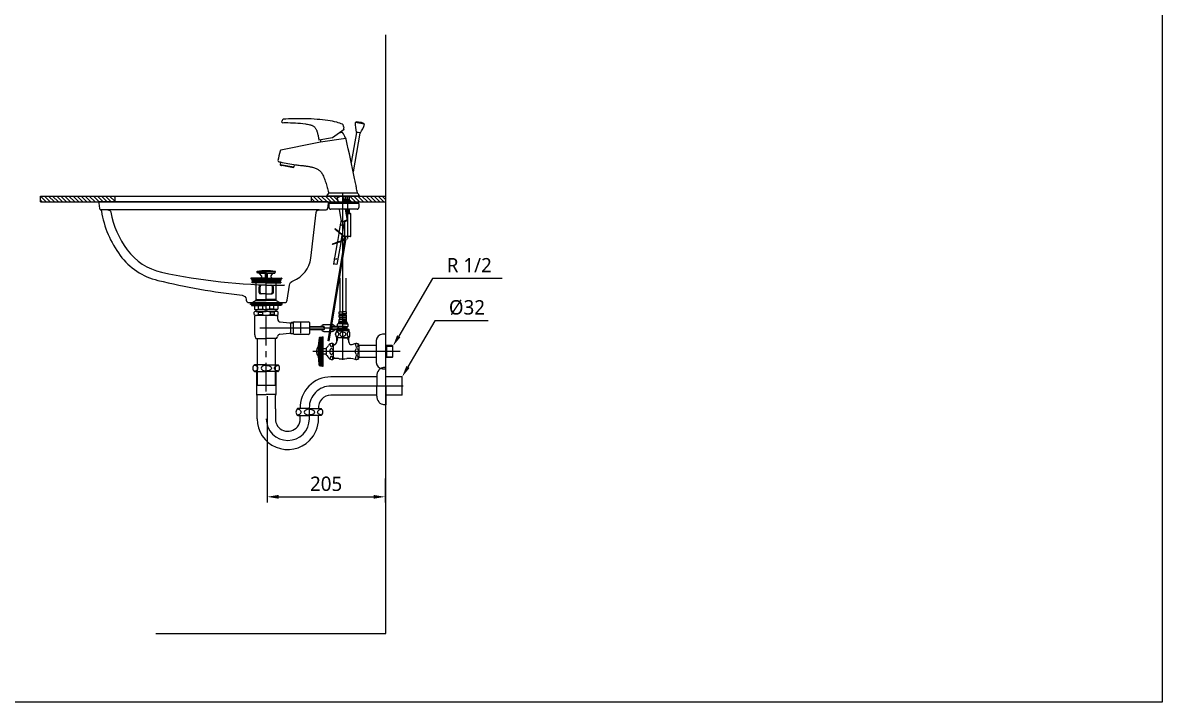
# Model space of a CAD drawing. Extents: x 0 to 3100, y 0 to 2100.
# Drawn here: x 1120 to 3100, y 0 to 1180 of the extents above; entities that cross this region are included whole.
import ezdxf

# ---------------------------------------------------------------- set-up
doc = ezdxf.new("R2010")
doc.units = 0
doc.header["$LTSCALE"] = 20
doc.header["$MEASUREMENT"] = 0
doc.linetypes.add('CENTER', pattern=[2, 1.25, -0.25, 0.25, -0.25])
doc.layers.get('0').update_dxf_attribs({"linetype": 'CONTINUOUS'})
doc.layers.get('DEFPOINTS').update_dxf_attribs({"linetype": 'CONTINUOUS'})
for name, color, linetype in [('1', 1, 'CONTINUOUS'), ('3', 3, 'CONTINUOUS'), ('4', 4, 'CONTINUOUS'), ('5', 5, 'CONTINUOUS'), ('6', 6, 'CONTINUOUS'), ('7', 7, 'CONTINUOUS'), ('CENTER', 2, 'CENTER')]:
    doc.layers.add(name, color=color, linetype=linetype)
doc.styles.get("Standard").update_dxf_attribs({"font": 'NanumGothic.ttf'})
doc.dimstyles.get("Standard").update_dxf_attribs({"dimtxt": 2.7, "dimasz": 2, "dimexe": 2, "dimexo": 1, "dimgap": 2, "dimtad": 1, "dimdec": 0, "dimlfac": 10, "dimrnd": 1, "dimzin": 0, "dimdsep": 46, "dimtxsty": 'Standard', "dimcen": 0, "dimclrd": 7, "dimclrt": 2, "dimadec": 0, "dimazin": 0, "dimtfac": 1, "dimtdec": 0, "dimtofl": 0, "dimtmove": 0, "dimatfit": 3, "dimfxl": 1, "dimtolj": 1, "dimtzin": 0, "dimarcsym": 0})
pattern_1 = [(315, (-52209.144, -8325.423), (3.5355339, 3.5355339), [])]

# ---------------------------------------------------------------- blocks, each defined once
blk = doc.blocks.new('*D8')
at = {"layer": '3', "color": 3, "lineweight": -2, "transparency": 16777216}
for p, q in [((1544.8, 531.7), (1544.8, 346.8)), ((1749.8, 388.4), (1749.8, 346.8)), ((1564.8, 356.8), (1729.8, 356.8))]:
    blk.add_line(p, q, dxfattribs=at)
at = {"layer": '3', "color": 3, "transparency": 16777216}
for points in [[(1564.8, 360.1), (1564.8, 353.5), (1544.8, 356.8)], [(1729.8, 360.1), (1729.8, 353.5), (1749.8, 356.8)]]:
    blk.add_solid(points, dxfattribs=at)
at = {"layer": 'DEFPOINTS', "color": 0, "transparency": 16777216}
for p in [(1544.8, 539.7), (1749.8, 396.4), (1749.8, 356.8)]:
    blk.add_point(p, dxfattribs=at)
at = {"layer": '3', "color": 2, "transparency": 16777216, "insert": (1647.3, 379.3), "char_height": 25, "attachment_point": 5}
blk.add_mtext('\\A1;205', dxfattribs=at)

msp = doc.modelspace()

# ---------------------------------------------------------------- hatches: boundary and pattern name
at = {"layer": '3'}
h = msp.add_hatch(dxfattribs=at)
h.set_pattern_fill('_USER', color=256, scale=5, angle=315, style=0, pattern_type=0)
h.set_pattern_definition(pattern_1)
h.paths.add_polyline_path([(1151.2851, 879.26864), (1151.2851, 869.26864), (1280.2851, 869.26864), (1280.2851, 879.26864)])
h = msp.add_hatch(dxfattribs=at)
h.set_pattern_fill('_USER', color=256, scale=5, angle=315, style=0, pattern_type=0)
h.set_pattern_definition(pattern_1)
h.paths.add_polyline_path([(1665.96514, 878.76864), (1652.87384, 878.76864), (1652.87384, 879.26864), (1621.2851, 879.26864), (1621.2851, 869.26864), (1667.64024, 869.26864)])
h.paths.add_polyline_path([(1751.2851, 879.26864), (1700.87384, 879.26864), (1700.87384, 878.76864), (1688.14007, 878.76864), (1688.14007, 869.26864), (1751.2851, 869.26864)])
h.paths.add_polyline_path([(1669.9351, 879.26864), (1652.87384, 879.26864), (1652.87384, 878.76864), (1669.9351, 878.76864)])
h.paths.add_polyline_path([(1669.9351, 878.76864), (1665.96514, 878.76864), (1667.64024, 869.26864), (1669.9351, 869.26864)])
h.paths.add_polyline_path([(1700.87384, 879.26864), (1685.14007, 879.26864), (1685.14007, 878.76864), (1700.87384, 878.76864)])
h.paths.add_polyline_path([(1687.64007, 873.33119), (1685.14007, 873.33119), (1685.14007, 869.26864), (1687.64007, 869.26864)])
h.paths.add_polyline_path([(1688.14007, 873.33119), (1687.64007, 873.33119), (1687.64007, 869.26864), (1688.14007, 869.26864)])

# ---------------------------------------------------------------- linework, layer by layer
at = {"color": 7}
msp.add_line((1635.24363, 855.26864), (1255.6436, 855.26864), dxfattribs=at)
msp.add_lwpolyline([(1508.46304, 700.10848), (1508.67937, 698.57167, 0.3738213099), (1513.63056, 694.26864), (1523.7851, 694.26864), (1564.7851, 694.26864), (1574.93964, 694.26864, 0.3738213099), (1579.89083, 698.57167), (1583.51573, 724.32267, -0.2745532105), (1589.90337, 732.29071, 0.2802297271), (1620.69452, 771.54088), (1630.27885, 850.86107, -0.3798407279), (1635.24363, 855.26864), (1647.1709, 855.26864, 0.3745701882), (1650.1427, 857.85827), (1651.2663, 866.99506, 0.4550002737), (1649.2851, 869.26864), (1629.38724, 869.26864), (1274.09435, 869.26864), (1254.2851, 869.26864, 0.4550002737), (1252.3039, 866.99506), (1253.4275, 857.85827, 0.2590499452), (1255.17694, 855.52896, -0.2540735689), (1256.9182, 853.25508, 0.1219427114), (1289.53486, 776.23314, 0.1761103876), (1354.99424, 732.77149, 0.0314572633), (1501.43276, 706.9435, -0.3423188786)], format="xyb", close=True)
msp.add_lwpolyline([(1268.272, 855.26864, -0.3596047421), (1273.18204, 851.21281, 0.110968645), (1301.62004, 785.96241, 0.1831306178), (1361.33691, 747.13505, 0.052225753), (1568.4147, 724.28403, 0.0598237092), (1575.52154, 725.09743)], format="xyb")
at = {"layer": '1'}
for p, q in [((1751.2851, 119.26864), (1751.2851, 1159.26864)), ((1351.2851, 119.26864), (1751.2851, 119.26864))]:
    msp.add_line(p, q, dxfattribs=at)
at = {"layer": '1', "color": 3}
for p, q in [((1832.34459, 736.25963), (1773.51446, 635.77806)), ((1953.00113, 736.25963), (1832.34459, 736.25963)), ((1836.42826, 662.58683), (1789.48212, 582.40306)), ((1928.86982, 662.58683), (1836.42826, 662.58683))]:
    msp.add_line(p, q, dxfattribs=at)
for points in [[(1776.39103, 634.09388), (1770.63789, 637.46224), (1763.40938, 618.51864)], [(1792.35869, 580.71888), (1786.60555, 584.08724), (1779.37704, 565.14364)]]:
    msp.add_solid(points, dxfattribs=at)
at = {"layer": '3'}
for p, q in [((1516.2851, 736.46305), (1516.2851, 735.86305)), ((1516.2851, 735.86305), (1543.2851, 735.86305)), ((1516.2851, 735.86305), (1518.42732, 734.36305)), ((1525.9851, 736.86305), (1516.6851, 736.86305)), ((1517.98326, 734.16305), (1517.98326, 732.86305)), ((1524.2851, 734.36305), (1518.18326, 734.36305)), ((1524.2851, 734.36305), (1543.2851, 734.36305)), ((1543.2851, 736.86305), (1525.9851, 736.86305)), ((1528.2851, 745.46305), (1527.05378, 747.59576)), ((1527.17032, 747.39391), (1543.2851, 747.39391)), ((1543.2851, 745.46305), (1528.2851, 745.46305)), ((1530.80037, 745.27876), (1541.5351, 744.57739)), ((1535.01044, 740.58376), (1532.29223, 744.43672)), ((1532.92867, 736.86305), (1534.37619, 737.69877)), ((1543.2851, 745.46305), (1541.5351, 744.57739)), ((1541.5351, 744.57739), (1541.5351, 736.86305)), ((1542.76742, 745.20106), (1542.3351, 738.79317)), ((1542.3351, 738.81737), (1543.2851, 738.81737)), ((1542.5382, 736.86305), (1542.3351, 738.81737)), ((1559.39988, 747.39391), (1543.2851, 747.39391)), ((1543.2851, 745.46305), (1545.0351, 744.57739)), ((1543.2851, 745.46305), (1558.2851, 745.46305)), ((1544.2351, 738.81737), (1543.2851, 738.81737)), ((1543.2851, 736.86305), (1560.5851, 736.86305)), ((1570.2851, 735.86305), (1543.2851, 735.86305)), ((1562.2851, 734.36305), (1543.2851, 734.36305)), ((1543.80277, 745.20106), (1544.2351, 738.79317)), ((1544.032, 736.86305), (1544.2351, 738.81737)), ((1555.76982, 745.27876), (1545.0351, 744.57739)), ((1545.0351, 744.57739), (1545.0351, 736.86305)), ((1551.55976, 740.58376), (1554.27796, 744.43672)), ((1553.64152, 736.86305), (1552.194, 737.69877)), ((1558.2851, 745.46305), (1559.51642, 747.59576)), ((1560.5851, 736.86305), (1569.8851, 736.86305)), ((1562.2851, 734.36305), (1568.38693, 734.36305)), ((1570.2851, 735.86305), (1568.14288, 734.36305)), ((1568.58693, 734.16305), (1568.58693, 732.86305)), ((1570.2851, 736.46305), (1570.2851, 735.86305)), ((1517.98326, 729.86305), (1517.98326, 728.56305)), ((1543.2851, 728.36305), (1518.18326, 728.36305)), ((1543.2851, 732.36305), (1518.48326, 732.36305)), ((1543.2851, 730.36305), (1518.48326, 730.36305)), ((1525.7851, 697.76864), (1525.7851, 728.36305)), ((1530.91073, 711.86305), (1530.91073, 721.86305)), ((1532.6785, 711.86305), (1532.6785, 721.86305)), ((1543.2851, 724.36305), (1533.41073, 724.36305)), ((1543.2851, 732.36305), (1568.08693, 732.36305)), ((1543.2851, 730.36305), (1568.08693, 730.36305)), ((1543.2851, 728.36305), (1568.38693, 728.36305)), ((1543.2851, 724.36305), (1553.15947, 724.36305)), ((1553.8917, 711.86305), (1553.8917, 721.86305)), ((1555.65947, 711.86305), (1555.65947, 721.86305)), ((1560.7851, 697.76864), (1560.7851, 728.36305)), ((1568.58693, 729.86305), (1568.58693, 728.56305)), ((1525.7851, 697.76864), (1515.7851, 691.76864)), ((1526.4851, 699.86305), (1525.7851, 701.07548)), ((1525.7851, 699.86305), (1543.2851, 699.86305)), ((1525.7851, 697.76864), (1543.2851, 697.76864)), ((1526.4851, 697.76864), (1526.4851, 699.86305)), ((1543.2851, 709.36305), (1533.41073, 709.36305)), ((1543.2851, 709.36305), (1553.15947, 709.36305)), ((1560.7851, 699.86305), (1543.2851, 699.86305)), ((1560.7851, 697.76864), (1543.2851, 697.76864)), ((1560.0851, 699.86305), (1560.7851, 701.07548)), ((1560.0851, 697.76864), (1560.0851, 699.86305)), ((1560.7851, 697.76864), (1570.7851, 691.76864)), ((1515.7851, 691.76864), (1543.2851, 691.76864)), ((1515.7851, 690.76864), (1515.7851, 691.76864)), ((1525.7851, 690.76864), (1515.7851, 690.76864)), ((1517.59297, 690.76864), (1517.59297, 689.46864)), ((1518.09297, 688.96864), (1523.09297, 688.96864)), ((1522.5414, 673.30642), (1522.5414, 677.41967)), ((1523.09297, 688.96864), (1543.2851, 688.96864)), ((1523.09297, 688.96864), (1523.09297, 682.84599)), ((1524.09297, 682.26864), (1523.09297, 682.84599)), ((1524.09297, 682.26864), (1525.49297, 682.26864)), ((1525.49297, 682.26864), (1543.2851, 682.26864)), ((1560.7851, 690.76864), (1525.7851, 690.76864)), ((1525.7851, 678.8574), (1525.7851, 682.26864)), ((1525.92879, 678.86305), (1543.0414, 678.86305)), ((1529.31618, 677.41967), (1536.71685, 677.41967)), ((1529.31618, 677.41967), (1529.31618, 673.30642)), ((1529.31618, 673.30642), (1536.71685, 673.30642)), ((1529.86775, 682.84599), (1529.86775, 688.96864)), ((1529.86775, 682.84599), (1537.26841, 682.84599)), ((1536.71685, 677.41967), (1536.71685, 673.30642)), ((1537.26841, 682.84599), (1537.26841, 688.96864)), ((1570.7851, 691.76864), (1543.2851, 691.76864)), ((1563.47723, 688.96864), (1543.2851, 688.96864)), ((1561.07723, 682.26864), (1543.2851, 682.26864)), ((1560.6414, 678.86305), (1543.52879, 678.86305)), ((1549.30178, 682.84599), (1549.30178, 688.96864)), ((1556.70244, 682.84599), (1549.30178, 682.84599)), ((1557.25401, 677.41967), (1549.85335, 677.41967)), ((1549.85335, 677.41967), (1549.85335, 673.30642)), ((1557.25401, 673.30642), (1549.85335, 673.30642)), ((1556.70244, 682.84599), (1556.70244, 688.96864)), ((1557.25401, 677.41967), (1557.25401, 673.30642)), ((1560.7851, 690.76864), (1570.7851, 690.76864)), ((1560.7851, 678.8574), (1560.7851, 682.26864)), ((1562.47723, 682.26864), (1561.07723, 682.26864)), ((1562.47723, 682.26864), (1563.47723, 682.84599)), ((1568.47723, 688.96864), (1563.47723, 688.96864)), ((1563.47723, 688.96864), (1563.47723, 682.84599)), ((1564.02879, 673.30642), (1564.02879, 677.41967)), ((1568.97723, 690.76864), (1568.97723, 689.46864)), ((1570.7851, 690.76864), (1570.7851, 691.76864)), ((1523.2851, 638.2607), (1523.2851, 670.86305)), ((1543.2851, 671.86305), (1524.2851, 671.86305)), ((1560.6414, 671.86305), (1543.2851, 671.86305)), ((1560.0851, 671.86305), (1560.6414, 671.86305)), ((1560.6414, 671.86305), (1561.0414, 671.86305)), ((1562.2851, 671.86305), (1560.7851, 671.86305)), ((1563.2851, 665.49881), (1563.2851, 670.86305)), ((1567.75243, 660.52726), (1583.78666, 658.80931)), ((1585.81533, 659.06305), (1590.9209, 659.06305)), ((1585.95441, 640.61305), (1585.95441, 659.11305)), ((1587.2851, 659.86305), (1587.2851, 659.06305)), ((1590.9463, 659.86305), (1587.2851, 659.86305)), ((1590.9209, 659.06305), (1590.9209, 660.06305)), ((1590.9209, 639.66305), (1590.9209, 659.06305)), ((1591.7209, 660.86305), (1616.9209, 660.86305)), ((1603.2851, 641.32513), (1603.2851, 658.76305)), ((1618.4209, 659.36305), (1618.4209, 653.59186)), ((1618.4209, 653.59186), (1618.4209, 640.36305)), ((1654.62131, 655.64814), (1643.56241, 655.64058)), ((1657.9077, 655.65038), (1654.62131, 655.64814)), ((1603.2851, 649.86305), (1531.92555, 649.86305)), ((1603.2851, 649.86305), (1534.78511, 649.81623)), ((1567.15398, 639.13471), (1583.78666, 640.91679)), ((1585.95441, 640.61305), (1590.9209, 640.61305)), ((1587.2851, 639.86305), (1587.2851, 640.66305)), ((1590.9463, 639.86305), (1587.2851, 639.86305)), ((1616.9209, 638.86305), (1591.7209, 638.86305)), ((1681.73898, 649.91667), (1603.2851, 649.86305)), ((1637.65203, 652.38654), (1618.2117, 652.37325)), ((1619.01491, 647.3738), (1643.60513, 647.3906)), ((1643.60172, 652.3906), (1637.65203, 652.38654)), ((1643.57027, 644.14058), (1654.89291, 644.14832)), ((1654.89291, 644.14832), (1657.91556, 644.15038)), ((1681.23727, 652.41633), (1657.87283, 652.40036)), ((1657.87625, 647.40036), (1681.24068, 647.41633)), ((1681.73761, 651.91667), (1681.23727, 652.41633)), ((1681.24068, 647.41633), (1681.23727, 652.41633)), ((1681.24068, 647.41633), (1681.74034, 647.91667)), ((1681.74034, 647.91667), (1681.73761, 651.91667)), ((1525.2851, 631.86305), (1543.2851, 631.86305)), ((1527.4101, 631.86305), (1527.4101, 550.86305)), ((1561.28509, 631.86305), (1543.2851, 631.86305)), ((1559.1601, 550.86305), (1559.1601, 631.86305)), ((1527.4101, 550.86305), (1559.1601, 550.86305)), ((1559.1601, 550.86305), (1558.4601, 550.86305))]:
    msp.add_line(p, q, dxfattribs=at)
for points in [[(1642.2284, 652.38966, -0.0442380887), (1642.48034, 652.66923, -0.1892733446), (1642.91475, 652.84013, -0.1892733446), (1643.3494, 652.66983, -0.1010586224), (1643.84609, 651.97673, -0.0593015348), (1644.1224, 651.0895, -0.0457215357), (1644.23305, 649.89103, -0.0457215357)], [(1644.23305, 649.89103, -0.0457215357), (1644.12404, 648.69242, -0.0593015348), (1643.84895, 647.80481, -0.1010586224), (1643.3532, 647.11103, -0.1892733446), (1642.91878, 646.94013, -0.1892733446), (1642.48414, 647.11044, -0.0442380887), (1642.23182, 647.38967, -0.0593015348)], [(1659.24615, 652.4013, 0.0442380887), (1658.99383, 652.68052, 0.1892733446), (1658.55918, 652.85083, 0.1892733446), (1658.12477, 652.67993, 0.1010586224), (1657.62902, 651.98615, 0.0593015348), (1657.35392, 651.09854, 0.0457215357), (1657.24491, 649.89993, 0.0457215357)], [(1657.24491, 649.89993, 0.0457215357), (1657.35556, 648.70146, 0.0593015348), (1657.63187, 647.81423, 0.1010586224), (1658.12857, 647.12113, 0.1892733446), (1658.56321, 646.95083, 0.1892733446), (1658.99763, 647.12173, 0.0442380887), (1659.24956, 647.4013, 0.0593015348)]]:
    msp.add_lwpolyline(points, format="xyb", dxfattribs=at)
for centre, radius, start, end in [((1516.6851, 736.46305), 0.4, 90, 180), ((1518.18326, 734.16305), 0.2, 90, 180), ((1518.48326, 732.86305), 0.5, 180, 270), ((1528.1351, 747.39391), 1.1, 97.32041367, 169.42619898), ((1543.2851, 629.46305), 120, 90, 97.32041367), ((1530.65799, 743.28379), 2, 35.20232507, 86.26180949), ((1533.37619, 739.43082), 2, 300, 35.20232507), ((1543.2851, 629.46305), 120, 82.67958633, 90), ((1553.194, 739.43082), 2, 144.79767493, 240), ((1555.91221, 743.28379), 2, 93.73819051, 144.79767493), ((1558.4351, 747.39391), 1.1, 10.57380102, 82.67958633), ((1568.08693, 732.86305), 0.5, 270, 0), ((1568.38693, 734.16305), 0.2, 0, 90), ((1569.8851, 736.46305), 0.4, 0, 90), ((1518.48326, 729.86305), 0.5, 90, 180), ((1518.18326, 728.56305), 0.2, 180, 270), ((1521.7851, 731.36305), 1, 270, 90), ((1533.41073, 721.86305), 2.5, 90, 180), ((1535.1785, 721.86305), 2.5, 90, 180), ((1551.3917, 721.86305), 2.5, 0, 90), ((1553.15947, 721.86305), 2.5, 0, 90), ((1564.7851, 731.36305), 1, 90, 270), ((1568.08693, 729.86305), 0.5, 0, 90), ((1568.38693, 728.56305), 0.2, 270, 0), ((1533.41073, 711.86305), 2.5, 180, 270), ((1535.1785, 711.86305), 2.5, 180, 270), ((1551.3917, 711.86305), 2.5, 270, 0), ((1553.15947, 711.86305), 2.5, 270, 0), ((1518.09297, 689.46864), 0.5, 180, 270), ((1525.92879, 674.15525), 4.70435, 43.94093732, 136.05906268), ((1525.92879, 676.57085), 4.70435, 223.94093732, 316.05906268), ((1526.48036, 692.44785), 10.18185, 250.56792502, 289.43207498), ((1542.81921, 665.25857), 13.60629, 89.06429532, 116.64718661), ((1542.81921, 685.46753), 13.60629, 243.35281339, 270.93570468), ((1543.09296, 711.72097), 29.45658, 258.59556617, 270.3737354), ((1543.47724, 711.72097), 29.45658, 269.6262646, 281.40443383), ((1543.75099, 665.25857), 13.60629, 63.35281339, 90.93570468), ((1543.75099, 685.46753), 13.60629, 269.06429532, 296.64718661), ((1560.08984, 692.44785), 10.18185, 250.56792502, 289.43207498), ((1560.6414, 674.15525), 4.70435, 43.94093732, 136.05906268), ((1560.6414, 676.57085), 4.70435, 223.94093732, 316.05906268), ((1568.47723, 689.46864), 0.5, 270, 0), ((1524.2851, 670.86305), 1, 90, 180), ((1562.2851, 670.86305), 1, 0, 90), ((1568.2851, 665.49881), 5, 180, 263.88449643), ((1584.19355, 663.79272), 5, 265.33216468, 308.19271972), ((1591.7209, 660.06305), 0.8, 90, 180), ((1616.9209, 659.36305), 1.5, 0, 90), ((1643.56583, 650.64058), 5, 90.03915925, 159.55184414), ((1657.91111, 650.65038), 5, 20.52647437, 90.03915925), ((1536.2735, 638.80963), 13, 182.42004342, 212.30000816), ((1550.29669, 638.80963), 13, 327.69999184, 345.040466), ((1567.68664, 634.16317), 5, 96.11547581, 165.04046432), ((1584.19355, 635.93337), 5, 51.80728028, 94.66783532), ((1591.7209, 639.66305), 0.8, 180, 270), ((1616.9209, 640.36305), 1.5, 270, 0), ((1643.56685, 649.14058), 5, 200.52647437, 270.03915925), ((1657.91214, 649.15038), 5, 270.03915925, 339.55184414)]:
    msp.add_arc(centre, radius, start, end, dxfattribs=at)
at = {"layer": '4'}
for p, q in [((1527.0351, 586.26864), (1522.74359, 586.26864)), ((1527.0351, 586.26864), (1522.74359, 586.26864)), ((1523.1351, 574.26864), (1522.74359, 574.26864)), ((1523.1351, 574.26864), (1543.2851, 574.26864)), ((1526.4851, 574.26864), (1526.4851, 534.48852)), ((1543.2851, 586.26864), (1527.0351, 586.26864)), ((1543.2851, 586.26864), (1527.0351, 586.26864)), ((1543.2851, 586.26864), (1559.5351, 586.26864)), ((1543.2851, 586.26864), (1559.5351, 586.26864)), ((1563.4351, 574.26864), (1543.2851, 574.26864)), ((1559.5351, 586.26864), (1563.8266, 586.26864)), ((1559.5351, 586.26864), (1563.8266, 586.26864)), ((1560.0851, 574.26864), (1560.0851, 534.48852)), ((1563.4351, 574.26864), (1563.8266, 574.26864)), ((1751.2851, 549.26864), (1751.2851, 581.76864)), ((1735.30512, 565.14364), (1655.51412, 565.14364)), ((1735.30512, 566.66338), (1735.30512, 549.26864)), ((1779.37704, 565.14364), (1751.2851, 565.14364)), ((1779.37704, 533.39364), (1779.37704, 565.14364)), ((1781.37704, 549.26864), (1655.51412, 549.26864)), ((1735.30512, 531.8739), (1735.30512, 549.26864)), ((1751.2851, 549.26864), (1751.2851, 516.76864)), ((1526.4851, 534.48852), (1543.2851, 534.48852)), ((1527.4101, 492.26864), (1527.4101, 532.84364)), ((1560.0851, 534.48852), (1543.2851, 534.48852)), ((1559.1601, 509.66444), (1559.1601, 532.84364)), ((1735.30512, 533.39364), (1655.51412, 533.39364)), ((1779.37704, 533.39364), (1751.2851, 533.39364)), ((1559.1601, 509.66444), (1559.1601, 492.26864)), ((1601.95715, 509.96864), (1597.66565, 509.96864)), ((1598.05715, 497.96864), (1618.20715, 497.96864)), ((1601.4851, 497.96864), (1601.4851, 497.26864)), ((1618.20715, 509.96864), (1601.95715, 509.96864)), ((1602.4101, 492.26864), (1602.4101, 495.71446)), ((1618.20715, 509.96864), (1618.2851, 509.96864)), ((1618.2851, 492.26864), (1618.2851, 510.93187)), ((1618.36305, 509.96864), (1618.2851, 509.96864)), ((1618.36305, 509.96864), (1634.61305, 509.96864)), ((1638.51305, 497.96864), (1618.36305, 497.96864)), ((1634.1601, 492.26864), (1634.1601, 497.96864)), ((1634.61305, 509.96864), (1638.90455, 509.96864))]:
    msp.add_line(p, q, dxfattribs=at)
for points in [[(1529.09027, 580.26864, 0.1552173896), (1528.49977, 582.12496, 0.1067472438), (1526.43807, 584.01564, 0.0730430096), (1523.66821, 585.13366, 0.0285110883), (1521.93945, 585.44967, 0.05952259)], [(1521.93945, 575.08761, 0.0285110883), (1523.66821, 575.40362, 0.0730430096), (1526.43807, 576.52164, 0.1067472438), (1528.49977, 578.41231, 0.1552173896), (1529.09027, 580.26864, 0.1552173896)], [(1535.0048, 582.00757, 0.3272904533), (1535.0048, 578.5297, 0.1063733853), (1537.0276, 576.73311, 0.0712191074), (1539.72755, 575.67938, 0.0575374245), (1543.2851, 575.26864, 0.0575374245)], [(1543.2851, 585.26864, 0.0575374245), (1539.72755, 584.8579, 0.0712191074), (1537.0276, 583.80417, 0.1063733648), (1535.0048, 582.00758, 0.159482965)], [(1543.2851, 585.26864, 0.0575374245), (1539.72755, 584.8579, 0.0712191074), (1537.0276, 583.80417, 0.1063733648), (1535.0048, 582.00758, 0.159482965)], [(1543.2851, 585.26864, -0.0575374245), (1546.84264, 584.8579, -0.0712191074), (1549.54259, 583.80417, -0.1063733648), (1551.5654, 582.00758, -0.159482965)], [(1543.2851, 585.26864, -0.0575374245), (1546.84264, 584.8579, -0.0712191074), (1549.54259, 583.80417, -0.1063733648), (1551.5654, 582.00758, -0.159482965)], [(1551.5654, 582.00757, -0.3272904533), (1551.5654, 578.5297, -0.1063733853), (1549.54259, 576.73311, -0.0712191074), (1546.84264, 575.67938, -0.0575374245), (1543.2851, 575.26864, -0.0575374245)], [(1557.47993, 580.26864, -0.1552173896), (1558.07042, 582.12496, -0.1067472438), (1560.13212, 584.01564, -0.0730430096), (1562.90199, 585.13366, -0.0285110883), (1564.63074, 585.44967, -0.05952259)], [(1564.63074, 575.08761, -0.0285110883), (1562.90199, 575.40362, -0.0730430096), (1560.13212, 576.52164, -0.1067472438), (1558.07042, 578.41231, -0.1552173896), (1557.47993, 580.26864, -0.1552173896)], [(1604.01232, 503.96864, 0.1552173896), (1603.42183, 505.82496, 0.1067472438), (1601.36012, 507.71564, 0.0730430096), (1598.59026, 508.83366, 0.0285110883), (1596.8615, 509.14967, 0.05952259)], [(1596.8615, 498.78761, 0.0285110883), (1598.59026, 499.10362, 0.0730430096), (1601.36012, 500.22164, 0.1067472438), (1603.42183, 502.11231, 0.1552173896), (1604.01232, 503.96864, 0.1552173896)], [(1609.92685, 505.70757, 0.3272904533), (1609.92685, 502.2297, 0.1063733853), (1611.94965, 500.43311, 0.0712191074), (1614.64961, 499.37938, 0.0575374245), (1618.20715, 498.96864, 0.0575374245)], [(1618.2851, 508.96844, 0.0587898964), (1614.64961, 508.5579, 0.0712191074), (1611.94965, 507.50417, 0.1063733648), (1609.92685, 505.70758, 0.159482965)], [(1618.2851, 508.96844, -0.0587898964), (1621.92059, 508.5579, -0.0712191074), (1624.62054, 507.50417, -0.1063733648), (1626.64334, 505.70758, -0.159482965)], [(1626.64334, 505.70757, -0.3272904533), (1626.64334, 502.2297, -0.1063733853), (1624.62054, 500.43311, -0.0712191074), (1621.92059, 499.37938, -0.0575374245), (1618.36305, 498.96864, -0.0575374245)], [(1632.55788, 503.96864, -0.1552173896), (1633.14837, 505.82496, -0.1067472438), (1635.21007, 507.71564, -0.0730430096), (1637.97994, 508.83366, -0.0285110883), (1639.70869, 509.14967, -0.05952259)], [(1639.70869, 498.78761, -0.0285110883), (1637.97994, 499.10362, -0.0730430096), (1635.21007, 500.22164, -0.1067472438), (1633.14837, 502.11231, -0.1552173896), (1632.55788, 503.96864, -0.1552173896)]]:
    msp.add_lwpolyline(points, format="xyb", dxfattribs=at)
for centre, radius, start, end in [((1528.0351, 580.26864), 8, 131.40962211, 228.59037789), ((1558.5351, 580.26864), 8, 311.40962211, 48.59037789), ((1755.2851, 565.76864), 20, 146.20771163, 177.43591199), ((1746.62957, 570.8468), 10, 111.1926769, 142.80345081), ((1752.7851, 551.80616), 30, 92.86598398, 109.00713612), ((1655.51412, 511.76864), 53.375, 90, 181.93258944), ((1655.51412, 511.76864), 37.5, 90, 180.65397811), ((1527.4851, 534.48852), 1, 180, 238.70258778), ((1526.4851, 532.84364), 0.925, 0, 58.70258778), ((1560.0851, 532.84364), 0.925, 121.29741222, 180), ((1559.0851, 534.48852), 1, 301.29741222, 0), ((1655.51412, 511.76864), 21.625, 90, 184.77465278), ((1755.2851, 532.76864), 20, 182.56408801, 213.79228837), ((1746.62957, 527.69048), 10, 217.19654919, 248.8073231), ((1752.7851, 546.73112), 30, 250.99286388, 267.13401602), ((1602.95715, 503.96864), 8, 131.40962211, 228.59037789), ((1585.44632, 486.67047), 19.22404, 28.06365478, 33.45608391), ((1633.61305, 503.96864), 8, 311.40962211, 48.59037789), ((1580.7851, 492.26864), 53.375, 180, 314.94029898), ((1580.7851, 492.26864), 37.5, 180, 0), ((1580.7851, 492.26864), 21.625, 180, 320.7959681), ((1580.7851, 492.26864), 21.625, 320.7959681, 0), ((1580.7851, 492.26864), 53.375, 314.94029898, 0)]:
    msp.add_arc(centre, radius, start, end, dxfattribs=at)
at = {"layer": '5'}
for p, q in [((1151.2851, 879.26864), (1751.2851, 879.26864)), ((1151.2851, 869.26864), (1151.2851, 879.26864)), ((1280.2851, 879.26864), (1280.2851, 869.26864)), ((1621.2851, 879.26864), (1621.2851, 869.26864)), ((1751.2851, 869.26864), (1751.2851, 879.26864)), ((1151.2851, 869.26864), (1751.2851, 869.26864))]:
    msp.add_line(p, q, dxfattribs=at)
at = {"layer": '5', "color": 212}
msp.add_lwpolyline([(0, 2100), (3100, 2100), (3100, 0), (0, 0)], close=True, dxfattribs=at)
at = {"layer": '6'}
for p, q in [((1676.2851, 594.55609), (1676.2851, 885.1982)), ((1635.96135, 633.76864), (1636.7851, 633.76864)), ((1636.7851, 633.76864), (1637.2851, 634.26864)), ((1636.7851, 633.76864), (1636.7851, 609.26864)), ((1637.2851, 634.26864), (1640.4851, 634.26864)), ((1637.2851, 634.26864), (1637.2851, 609.26864)), ((1637.2851, 633.85716), (1640.7851, 633.85716)), ((1640.7851, 634.76864), (1642.2851, 634.76864)), ((1640.7851, 634.56864), (1640.7851, 634.76864)), ((1640.7851, 634.56864), (1640.7851, 609.26864)), ((1642.2851, 633.76864), (1642.2851, 634.76864)), ((1642.2851, 609.26864), (1642.2851, 633.76864)), ((1751.2851, 639.26864), (1745.2851, 639.26864)), ((1751.2851, 579.26864), (1751.2851, 639.26864)), ((1635.36991, 633.26864), (1635.36991, 609.26864)), ((1637.2851, 632.85716), (1640.7851, 632.85716)), ((1637.2851, 631.85716), (1640.7851, 631.85716)), ((1637.2851, 630.85716), (1640.7851, 630.85716)), ((1637.2851, 629.85716), (1640.7851, 629.85716)), ((1637.2851, 628.85716), (1640.7851, 628.85716)), ((1637.2851, 627.85716), (1640.7851, 627.85716)), ((1637.2851, 626.85716), (1640.7851, 626.85716)), ((1637.2851, 625.85716), (1640.7851, 625.85716)), ((1637.2851, 624.85716), (1640.7851, 624.85716)), ((1637.2851, 623.85716), (1640.7851, 623.85716)), ((1637.2851, 622.85716), (1640.7851, 622.85716)), ((1637.2851, 621.85716), (1640.7851, 621.85716)), ((1637.2851, 620.85716), (1640.7851, 620.85716)), ((1637.2851, 619.85716), (1640.7851, 619.85716)), ((1637.2851, 618.85716), (1640.7851, 618.85716)), ((1637.2851, 617.85716), (1640.7851, 617.85716)), ((1637.2851, 616.85716), (1640.7851, 616.85716)), ((1637.2851, 615.85716), (1640.7851, 615.85716)), ((1637.2851, 614.85716), (1640.7851, 614.85716)), ((1637.2851, 613.85716), (1640.7851, 613.85716)), ((1647.3717, 614.01864), (1642.2851, 614.01864)), ((1647.3717, 615.00098), (1647.3717, 614.01864)), ((1647.3717, 614.01864), (1647.3717, 604.51864)), ((1652.25829, 620.59015), (1651.70592, 619.63343)), ((1660.3717, 621.26864), (1660.3717, 621.98935)), ((1661.2851, 621.26864), (1660.3717, 621.26864)), ((1660.3717, 597.26864), (1660.3717, 621.26864)), ((1661.2851, 620.51864), (1660.3717, 620.51864)), ((1661.2851, 620.51864), (1662.58414, 621.46022)), ((1661.2851, 620.51864), (1661.2851, 621.26864)), ((1665.7851, 625.76864), (1665.7851, 633.26864)), ((1686.7851, 633.26864), (1665.7851, 633.26864)), ((1667.0351, 629.26864), (1665.7851, 629.26864)), ((1667.0351, 629.26864), (1665.7851, 627.10358)), ((1667.0351, 629.26864), (1667.0351, 633.26864)), ((1685.5351, 629.26864), (1685.5351, 633.26864)), ((1686.7851, 629.26864), (1685.5351, 629.26864)), ((1685.5351, 629.26864), (1686.7851, 627.10358)), ((1686.7851, 625.35701), (1686.7851, 633.26864)), ((1734.2851, 619.51864), (1704.2851, 619.51864)), ((1704.2851, 618.51864), (1704.2851, 600.01864)), ((1704.28622, 618.51977), (1704.28622, 621.26753)), ((1734.2851, 628.26864), (1734.2851, 590.26864)), ((1762.2851, 619.51864), (1751.2851, 619.51864)), ((1751.2851, 618.90168), (1751.2851, 599.63625)), ((1752.7851, 618.51864), (1751.7851, 619.51864)), ((1752.7851, 599.01864), (1752.7851, 619.51864)), ((1752.7851, 618.51864), (1763.2851, 618.51864)), ((1763.2851, 618.51864), (1762.2851, 619.51864)), ((1763.16081, 600.01864), (1763.16081, 618.51864)), ((1775.94492, 609.26864), (1624.40301, 609.26864)), ((1635.36991, 585.26864), (1635.36991, 609.26864)), ((1636.7851, 584.76864), (1636.7851, 609.26864)), ((1637.2851, 612.85716), (1640.7851, 612.85716)), ((1637.2851, 611.85716), (1640.7851, 611.85716)), ((1637.2851, 610.85716), (1640.7851, 610.85716)), ((1637.2851, 609.85716), (1640.7851, 609.85716)), ((1637.2851, 584.26864), (1637.2851, 609.26864)), ((1637.2851, 608.68012), (1640.7851, 608.68012)), ((1637.2851, 607.68012), (1640.7851, 607.68012)), ((1637.2851, 606.68012), (1640.7851, 606.68012)), ((1637.2851, 605.68012), (1640.7851, 605.68012)), ((1637.2851, 604.68012), (1640.7851, 604.68012)), ((1637.2851, 603.68012), (1640.7851, 603.68012)), ((1637.2851, 602.68012), (1640.7851, 602.68012)), ((1637.2851, 601.68012), (1640.7851, 601.68012)), ((1637.2851, 600.68012), (1640.7851, 600.68012)), ((1637.2851, 599.68012), (1640.7851, 599.68012)), ((1637.2851, 598.68012), (1640.7851, 598.68012)), ((1637.2851, 597.68012), (1640.7851, 597.68012)), ((1637.2851, 596.68012), (1640.7851, 596.68012)), ((1637.2851, 595.68012), (1640.7851, 595.68012)), ((1637.2851, 594.68012), (1640.7851, 594.68012)), ((1640.7851, 583.96864), (1640.7851, 609.26864)), ((1642.2851, 583.76864), (1642.2851, 609.26864)), ((1647.3717, 604.51864), (1642.2851, 604.51864)), ((1647.3717, 603.5363), (1647.3717, 604.51864)), ((1652.25829, 597.94713), (1651.70592, 598.90385)), ((1661.2851, 598.01864), (1660.3717, 598.01864)), ((1660.3717, 596.54793), (1660.3717, 597.26864)), ((1663.99689, 597.26864), (1660.3717, 597.26864)), ((1661.2851, 597.26864), (1661.2851, 598.01864)), ((1661.2851, 598.01864), (1662.58414, 597.26864)), ((1704.2851, 597.26864), (1704.2851, 600.01864)), ((1734.2851, 599.01864), (1704.2851, 599.01864)), ((1704.2851, 599.01864), (1704.2851, 598.8369)), ((1704.2851, 597.26864), (1704.2851, 598.8369)), ((1762.2851, 599.01864), (1751.2851, 599.01864)), ((1751.7851, 599.01864), (1752.7851, 600.01864)), ((1752.7851, 600.01864), (1763.2851, 600.01864)), ((1762.2851, 599.01864), (1763.2851, 600.01864)), ((1635.96135, 584.76864), (1636.7851, 584.76864)), ((1636.7851, 584.76864), (1637.2851, 584.26864)), ((1637.2851, 593.68012), (1640.7851, 593.68012)), ((1637.2851, 592.68012), (1640.7851, 592.68012)), ((1637.2851, 591.68012), (1640.7851, 591.68012)), ((1637.2851, 590.68012), (1640.7851, 590.68012)), ((1637.2851, 589.68012), (1640.7851, 589.68012)), ((1637.2851, 588.68012), (1640.7851, 588.68012)), ((1637.2851, 587.68012), (1640.7851, 587.68012)), ((1637.2851, 586.68012), (1640.7851, 586.68012)), ((1637.2851, 585.68012), (1640.7851, 585.68012)), ((1637.2851, 584.68012), (1640.7851, 584.68012)), ((1637.2851, 584.26864), (1640.4851, 584.26864)), ((1640.7851, 583.76864), (1640.7851, 583.96864)), ((1640.7851, 583.76864), (1642.2851, 583.76864)), ((1745.2851, 579.26864), (1751.2851, 579.26864))]:
    msp.add_line(p, q, dxfattribs=at)
for centre, radius, start, end in [((1635.96135, 633.06864), 0.7, 90, 170.50659), ((1640.4851, 634.56864), 0.3, 270, 0), ((1745.2851, 628.26864), 11, 90, 180), ((1644.53933, 609.22331), 14, 141.78592674, 179.75272851), ((1778.2851, 609.26864), 145, 178.05685792, 189.49341), ((1778.2851, 609.26864), 145, 170.50659, 178.05685792), ((1639.58157, 626.63343), 14, 303.80982041, 330), ((1656.89756, 617.91167), 5.35697, 49.56943438, 150), ((1661.2851, 625.76864), 4.5, 270, 0), ((1690.7851, 625.35701), 4, 180, 277.71167846), ((1687.99027, 645.99635), 24.82771, 277.71167846, 290.96613747), ((1699.37873, 616.27589), 7, 45.48706364, 110.96613747), ((1644.53933, 609.34415), 14, 180.24727149, 218.21407326), ((1639.58157, 591.90385), 14, 30, 56.19017959), ((1656.89756, 600.62561), 5.35697, 210, 310.43056562), ((1663.99689, 559.26864), 38, 80.69517649, 90.00000262), ((1676.2851, 634.26864), 38, 260.69517447, 280.73727399), ((1687.99027, 572.54093), 24.82771, 69.03386253, 100.73727502), ((1699.37873, 602.26139), 7, 249.03386253, 314.5), ((1635.96135, 585.46864), 0.7, 189.49341, 270), ((1640.4851, 583.96864), 0.3, 0, 90), ((1745.2851, 590.26864), 11, 180, 270)]:
    msp.add_arc(centre, radius, start, end, dxfattribs=at)
for centre, major_axis, ratio in [((1656.60645, 609.26864), (0, -5.39901), 0.4782041641), ((1700.72404, 609.26864), (0, -5.21778), 0.4600900845)]:
    msp.add_ellipse(centre, major_axis=major_axis, ratio=ratio, dxfattribs=at)
for centre, major_axis, ratio, start_param, end_param in [((1656.60645, 622.86092), (0, -5.39901), 0.4782041641, 4.7907795753, 7.8342508479), ((1700.72404, 621.77354), (0, -5.21778), 0.4600900845, 4.4336109187, 7.9346876344), ((1656.60645, 595.9482), (0, -5.39901), 0.4782041641, 1.5401075384, 4.6836200802), ((1700.72404, 596.85435), (0, -5.21778), 0.4600900845, 1.4721859227, 5.0096270656)]:
    msp.add_ellipse(centre, major_axis=major_axis, ratio=ratio, start_param=start_param, end_param=end_param, dxfattribs=at)
at = {"layer": '7'}
for p, q in [((1678.48293, 994.64799), (1658.41794, 980.59833)), ((1677.63564, 999.82758), (1677.98295, 997.85794)), ((1700.87576, 1007.99138), (1697.90707, 1006.9917)), ((1714.1564, 1004.1265), (1697.90707, 1006.9917)), ((1706.79421, 988.98081), (1699.64513, 990.24139)), ((1700.04582, 989.86004), (1701.19692, 989.65707)), ((1700.87576, 1007.99138), (1700.90629, 1007.98599)), ((1711.67812, 1006.08663), (1711.70865, 1006.08125)), ((1711.70865, 1006.08125), (1714.1564, 1004.1265)), ((1658.41794, 980.59833), (1634.92297, 976.45553)), ((1681.43942, 979.47896), (1637.51288, 973.16457)), ((1675.33814, 989.57283), (1669.85378, 988.60579)), ((1675.33814, 989.57283), (1675.61236, 989.62119)), ((1700.21212, 989.83072), (1690.95383, 937.32434)), ((1706.12096, 988.78883), (1694.28177, 921.64543)), ((1705.13615, 988.96247), (1701.19692, 989.65707)), ((1705.13615, 988.96247), (1706.28726, 988.7595)), ((1568.17745, 938.35514), (1567.32196, 933.5034)), ((1568.20651, 932.76118), (1567.32196, 933.5034)), ((1590.95735, 929.33585), (1567.32196, 933.5034)), ((1568.20651, 932.76118), (1569.93054, 932.45718)), ((1588.14887, 929.2448), (1569.92993, 932.45729)), ((1587.72022, 929.1173), (1570.28912, 932.19087)), ((1591.80949, 934.16859), (1590.95735, 929.33585)), ((1588.14832, 929.2449), (1589.87228, 928.94092)), ((1589.87228, 928.94092), (1590.95735, 929.33585)), ((1649.06591, 880.26864), (1652.06591, 884.26864)), ((1649.06591, 879.26864), (1649.06591, 880.26864)), ((1700.87384, 879.26864), (1649.06601, 879.26864)), ((1701.8739, 884.26864), (1652.06597, 884.26864)), ((1652.87384, 878.76864), (1652.87384, 879.26864)), ((1700.87384, 878.76864), (1652.87384, 878.76864)), ((1665.96514, 878.76864), (1668.14619, 866.39926)), ((1679.85056, 878.76864), (1676.62712, 878.76864)), ((1676.62712, 878.76864), (1678.80817, 866.39926)), ((1676.87384, 873.13769), (1676.87384, 878.76864)), ((1680.62887, 878.76864), (1678.628, 867.42109)), ((1682.14007, 866.39926), (1682.14007, 878.76864)), ((1682.14007, 866.39926), (1682.14007, 878.76864)), ((1682.64007, 873.33119), (1682.14007, 874.19721)), ((1682.14007, 873.33119), (1688.14007, 873.33119)), ((1682.64007, 866.39926), (1682.64007, 873.33119)), ((1685.14007, 805.76586), (1685.14007, 879.92638)), ((1687.64007, 873.33119), (1688.14007, 874.19721)), ((1687.64007, 866.39926), (1687.64007, 873.33119)), ((1688.14007, 866.39926), (1688.14007, 878.76864)), ((1688.14007, 866.39926), (1688.14007, 878.76864)), ((1700.87384, 878.76864), (1700.87384, 879.26864)), ((1704.87888, 879.26864), (1700.87384, 879.26864)), ((1704.87843, 880.26864), (1704.87843, 879.26864)), ((1704.03004, 866.39926), (1652.25009, 866.39926)), ((1652.25009, 866.39926), (1652.25009, 859.39926)), ((1701.03004, 856.39926), (1655.71675, 856.39926)), ((1669.90946, 856.39926), (1673.6988, 834.90888)), ((1680.57144, 856.39926), (1684.03928, 836.73218)), ((1682.14007, 848.85255), (1682.14007, 856.39926)), ((1682.64007, 848.85255), (1682.64007, 856.39926)), ((1687.64007, 848.85255), (1687.64007, 856.39926)), ((1688.14007, 848.85255), (1688.14007, 856.39926)), ((1704.03004, 866.39926), (1704.03004, 859.39926)), ((1673.29701, 837.18755), (1671.92483, 829.40553)), ((1679.13511, 835.74443), (1677.83367, 828.36364)), ((1679.94391, 809.25447), (1679.94391, 835.5953)), ((1681.67428, 850.14478), (1683.63749, 839.01085)), ((1689.64007, 848.85255), (1681.90213, 848.85255)), ((1690.33622, 848.45062), (1681.973, 848.45062)), ((1689.64007, 848.85255), (1690.33622, 848.45062)), ((1690.33622, 809.25447), (1690.33622, 848.45062)), ((1662.73563, 821.64483), (1663.12049, 822.10513)), ((1680.13915, 807.09379), (1662.73563, 821.64483)), ((1680.52402, 807.5541), (1663.12049, 822.10513)), ((1669.25065, 814.23949), (1666.81957, 800.45218)), ((1672.20507, 813.71855), (1669.25065, 814.23949)), ((1669.55156, 815.94605), (1669.3722, 814.92886)), ((1671.14123, 814.61693), (1669.3722, 814.92886)), ((1671.80327, 828.71617), (1669.67174, 816.62765)), ((1669.74305, 814.15267), (1669.8646, 814.84203)), ((1674.7577, 828.19522), (1671.80327, 828.71617)), ((1674.87925, 828.88459), (1671.92483, 829.40553)), ((1672.21857, 813.71617), (1672.20507, 813.71855)), ((1672.29568, 828.62934), (1672.41723, 829.31871)), ((1675.28105, 813.88697), (1672.32662, 814.40791)), ((1675.15949, 813.1976), (1673.40397, 813.50715)), ((1674.66709, 813.28443), (1674.78864, 813.97379)), ((1677.71212, 827.67428), (1674.7577, 828.19522)), ((1677.83367, 828.36364), (1674.87925, 828.88459)), ((1675.15949, 813.1976), (1674.9815, 812.18818)), ((1677.71212, 827.67428), (1675.28105, 813.88697)), ((1677.21972, 827.7611), (1677.34127, 828.45047)), ((1679.03823, 802.38131), (1650.11141, 627.59195)), ((1681.06551, 802.36103), (1652.08812, 627.26481)), ((1679.4495, 803.1563), (1657.98729, 795.8086)), ((1657.98729, 795.8086), (1658.18163, 795.24095)), ((1679.68207, 802.60173), (1658.18163, 795.24095)), ((1666.3966, 798.05338), (1659.92574, 761.35532)), ((1672.60686, 798.72093), (1665.83458, 760.31343)), ((1666.69802, 799.76282), (1666.51561, 798.72831)), ((1668.57211, 799.43237), (1666.69802, 799.76282)), ((1669.77399, 799.93124), (1666.81957, 800.45218)), ((1667.19042, 799.676), (1667.31197, 800.36536)), ((1669.9425, 799.90153), (1669.77399, 799.93124)), ((1672.60686, 798.72093), (1669.7948, 799.21677)), ((1672.72842, 799.4103), (1671.16519, 799.68593)), ((1672.11446, 798.80775), (1672.23601, 799.49712)), ((1672.88057, 800.2732), (1672.72842, 799.4103)), ((1674.86132, 811.50657), (1672.99958, 800.94814)), ((1675.94855, 805.80185), (1683.6317, 804.44711)), ((1678.39433, 810.1168), (1678.00947, 809.6565)), ((1680.73134, 808.16284), (1678.39433, 810.1168)), ((1679.23573, 807.25309), (1678.54114, 803.31386)), ((1678.54114, 803.31386), (1679.7391, 803.10262)), ((1679.23573, 807.25309), (1680.43369, 807.04186)), ((1679.4495, 803.1563), (1679.64384, 802.58864)), ((1679.64878, 802.59038), (1679.7391, 803.10262)), ((1679.68678, 802.60414), (1681.06551, 802.36103)), ((1680.64007, 808.85255), (1679.94391, 809.25447)), ((1690.33622, 809.25447), (1679.94391, 809.25447)), ((1680.13915, 807.09379), (1680.52402, 807.5541)), ((1680.23966, 802.48619), (1681.07472, 807.22201)), ((1680.52402, 807.5541), (1680.43369, 807.04186)), ((1680.64007, 808.85255), (1681.64007, 808.85255)), ((1681.64007, 808.85255), (1685.14007, 808.85255)), ((1689.64007, 808.85255), (1685.14007, 808.85255)), ((1689.64007, 808.85255), (1690.33622, 809.25447)), ((1665.83458, 760.31343), (1659.92574, 761.35532)), ((1659.92574, 761.35532), (1660.7369, 760.19686)), ((1660.7369, 770.19686), (1664.67613, 769.50227)), ((1665.83458, 770.31343), (1664.67613, 769.50227)), ((1671.0351, 736.65414), (1671.0351, 678.36864)), ((1676.2851, 631.26864), (1676.2851, 738.69286)), ((1681.5351, 736.65414), (1681.5351, 678.36864)), ((1669.7851, 674.54021), (1669.7851, 678.36864)), ((1669.7851, 678.36864), (1676.2851, 678.36864)), ((1669.7851, 674.54021), (1670.2851, 674.04021)), ((1669.7851, 674.54021), (1676.2851, 674.54021)), ((1670.2851, 672.19707), (1670.2851, 674.04021)), ((1670.2851, 674.04021), (1676.2851, 674.04021)), ((1682.7851, 678.36864), (1676.2851, 678.36864)), ((1682.7851, 674.54021), (1676.2851, 674.54021)), ((1682.2851, 674.04021), (1676.2851, 674.04021)), ((1682.7851, 674.54021), (1682.2851, 674.04021)), ((1682.2851, 672.19707), (1682.2851, 674.04021)), ((1682.7851, 674.54021), (1682.7851, 678.36864)), ((1667.1851, 653.11864), (1667.1851, 656.61864)), ((1676.2851, 657.11864), (1667.6851, 657.11864)), ((1668.6851, 659.86864), (1668.6851, 657.11864)), ((1676.2851, 659.86864), (1668.6851, 659.86864)), ((1669.2851, 659.86864), (1669.2851, 661.06864)), ((1672.0351, 661.36864), (1669.5851, 661.36864)), ((1669.7851, 671.69707), (1670.2851, 672.19707)), ((1669.7851, 669.04021), (1669.7851, 671.69707)), ((1669.7851, 671.69707), (1676.2851, 671.69707)), ((1669.7851, 669.04021), (1670.2851, 668.54021)), ((1669.7851, 669.04021), (1676.2851, 669.04021)), ((1670.2851, 665.36864), (1669.7851, 664.86864)), ((1669.7851, 661.86864), (1669.7851, 664.86864)), ((1676.2851, 664.86864), (1669.7851, 664.86864)), ((1669.7851, 661.86864), (1676.2851, 661.86864)), ((1670.2851, 672.19707), (1676.2851, 672.19707)), ((1670.2851, 668.54021), (1670.2851, 665.36864)), ((1670.2851, 668.54021), (1676.2851, 668.54021)), ((1670.2851, 665.36864), (1676.2851, 665.36864)), ((1676.2851, 661.36864), (1670.2851, 661.36864)), ((1672.0351, 661.36864), (1672.0351, 661.86864)), ((1682.2851, 672.19707), (1676.2851, 672.19707)), ((1682.7851, 671.69707), (1676.2851, 671.69707)), ((1682.7851, 669.04021), (1676.2851, 669.04021)), ((1682.2851, 668.54021), (1676.2851, 668.54021)), ((1682.2851, 665.36864), (1676.2851, 665.36864)), ((1676.2851, 664.86864), (1682.7851, 664.86864)), ((1682.7851, 661.86864), (1676.2851, 661.86864)), ((1676.2851, 661.36864), (1682.2851, 661.36864)), ((1676.2851, 659.86864), (1683.8851, 659.86864)), ((1676.2851, 657.11864), (1684.8851, 657.11864)), ((1680.5351, 661.36864), (1680.5351, 661.86864)), ((1680.5351, 661.36864), (1682.9851, 661.36864)), ((1682.7851, 671.69707), (1682.2851, 672.19707)), ((1682.7851, 669.04021), (1682.2851, 668.54021)), ((1682.2851, 668.54021), (1682.2851, 665.36864)), ((1682.2851, 665.36864), (1682.7851, 664.86864)), ((1682.7851, 669.04021), (1682.7851, 671.69707)), ((1682.7851, 661.86864), (1682.7851, 664.86864)), ((1683.2851, 659.86864), (1683.2851, 661.06864)), ((1683.8851, 659.86864), (1683.8851, 657.11864)), ((1685.3851, 653.11864), (1685.3851, 656.61864)), ((1666.2851, 647.86864), (1665.7851, 647.36864)), ((1665.7851, 647.36864), (1665.7851, 645.26864)), ((1665.7851, 647.36864), (1676.2851, 647.36864)), ((1665.7851, 645.26864), (1676.2851, 645.26864)), ((1676.2851, 647.86864), (1666.2851, 647.86864)), ((1676.2851, 652.61864), (1667.6851, 652.61864)), ((1668.6851, 649.86864), (1668.6851, 652.61864)), ((1676.2851, 649.86864), (1668.6851, 649.86864)), ((1669.2851, 649.86864), (1669.2851, 648.36864)), ((1676.2851, 647.86864), (1670.8351, 647.86864)), ((1676.2851, 652.61864), (1684.8851, 652.61864)), ((1676.2851, 649.86864), (1683.8851, 649.86864)), ((1676.2851, 647.86864), (1686.2851, 647.86864)), ((1676.2851, 647.86864), (1681.7351, 647.86864)), ((1686.7851, 647.36864), (1676.2851, 647.36864)), ((1686.7851, 645.26864), (1676.2851, 645.26864)), ((1683.2851, 649.86864), (1683.2851, 648.36864)), ((1683.8851, 649.86864), (1683.8851, 652.61864)), ((1686.2851, 647.86864), (1686.7851, 647.36864)), ((1686.7851, 647.36864), (1686.7851, 645.26864)), ((1676.2851, 633.26864), (1665.7851, 633.26864)), ((1676.2851, 633.26864), (1686.7851, 633.26864))]:
    msp.add_line(p, q, dxfattribs=at)
for centre, radius, start, end in [((1572.98673, 1011.24846), 1.5, 93.6965533, 151.31407692), ((1571.44705, 1008.25604), 1.5, 154.29715092, 270.80519196), ((1675.45206, 1002.63828), 1.5, 12.94405112, 66.19217824), ((1767.89673, 1005.78871), 70, 179.01529003, 192.83267111), ((1700.13264, 990.35244), 0.5, 192.83267111, 260), ((1697.66189, 958.09137), 50, 73.72041936, 86.27958064), ((1647.97618, 1026.93393), 70, 327.16732889, 340.98470997), ((1660.57282, 974.49847), 23.09848, 173.96238201, 183.31057646), ((1675.42496, 989.08043), 0.5, 41.42185019, 100), ((1658.47929, 974.12932), 23.09848, 41.42185019, 42.12015208), ((1658.47929, 974.12932), 23.09848, 14.52117016, 41.42185019), ((1658.47929, 974.12932), 23.09848, 13.18009636, 14.52117016), ((1706.37408, 989.25191), 0.5, 260, 327.16732889), ((1569.13016, 956.99263), 2, 103.78572622, 164.22804736), ((1565.60077, 940.88917), 2, 171.16883272, 258.96469759), ((1570.37594, 932.68327), 0.5, 206.86989765, 260), ((1587.80704, 929.6097), 0.5, 260, 313.13010235), ((1675.40263, 840.36276), 5.71383, 252.65085588, 307.34914412), ((1682.33545, 831.2783), 5.71383, 72.65085588, 127.34914412), ((1680.57287, 841.27441), 5.71383, 252.65085588, 307.34914412), ((1680.08991, 807.39566), 1, 350, 50.10109816), ((1667.6851, 656.61864), 0.5, 90, 180), ((1669.5851, 661.06864), 0.3, 90, 180), ((1682.9851, 661.06864), 0.3, 0, 90), ((1684.8851, 656.61864), 0.5, 0, 90), ((1673.7851, 639.26864), 10, 143.13010235, 216.86989765), ((1667.6851, 653.11864), 0.5, 180, 270), ((1668.7851, 648.36864), 0.5, 270, 360), ((1683.7851, 648.36864), 0.5, 180, 270), ((1684.8851, 653.11864), 0.5, 270, 0), ((1678.7851, 639.26864), 10, 323.13010235, 36.86989765)]:
    msp.add_arc(centre, radius, start, end, dxfattribs=at)
msp.add_ellipse((1666.32581, 639.26864), major_axis=(0, 4), ratio=0.612372458, dxfattribs=at)
msp.add_ellipse((1676.2851, 639.26864), major_axis=(4.89898, 0), ratio=0.8164966106, start_param=1.5707962113, end_param=4.7123887139, dxfattribs=at)
at = {"layer": '7', "extrusion": (0, 0, -1)}
msp.add_ellipse((1676.2851, 639.26864), major_axis=(-4.89898, 0), ratio=0.8164966106, start_param=1.5707962113, end_param=4.7123887139, dxfattribs=at)
msp.add_ellipse((1686.24439, 639.26864), major_axis=(0, 4), ratio=0.612372458, dxfattribs=at)
at = {"layer": '7'}
for points in [[(1571.67088, 1011.96845), (1570.09551, 1008.90658)], [(1676.05757, 1004.01063), (1665.97199, 1007.41477), (1650.41519, 1010.46786), (1631.61393, 1012.51336), (1611.07987, 1013.52329), (1590.49257, 1013.5222), (1572.89001, 1012.74553)], [(1571.46814, 1006.75594), (1576.57154, 1006.79379), (1593.9284, 1006.3225), (1611.21046, 1004.59363), (1619.141, 1003.24612)], [(1619.14121, 1003.24698), (1621.26067, 1002.68084), (1623.28451, 1001.82922), (1625.17285, 1000.70842), (1626.88988, 999.33968), (1628.4033, 997.74876), (1629.68469, 995.96553), (1630.70986, 994.02362), (1631.459, 991.96127)], [(1631.45917, 991.9618), (1632.22874, 989.14499), (1633.69308, 982.90196), (1634.90001, 976.58905), (1634.92297, 976.45553)], [(1677.63564, 999.82758), (1677.27655, 1001.39494), (1676.91395, 1002.97428)], [(1678.42729, 994.89001), (1678.26804, 995.65013), (1678.14695, 996.36315), (1678.06448, 996.97899), (1678.01498, 997.45443), (1677.9902, 997.75503), (1677.98295, 997.85794)], [(1696.80196, 909.77208), (1682.26447, 978.26243)], [(1567.20539, 957.53627), (1563.62448, 941.19622)], [(1565.21794, 938.92615), (1566.45278, 938.68612), (1567.68611, 938.44797)], [(1567.68611, 938.44797), (1594.28407, 933.79537), (1602.57033, 932.6477)], [(1602.57033, 932.6477), (1604.68767, 932.39444), (1607.16865, 932.09904), (1609.87978, 931.76349), (1612.71162, 931.38718), (1615.57621, 930.96697), (1618.40466, 930.49718), (1621.14491, 929.96965), (1623.75967, 929.37361)], [(1623.75967, 929.37361), (1626.98237, 928.45787), (1629.9163, 927.36084), (1632.56024, 926.03578), (1634.93412, 924.42658), (1637.07397, 922.46702), (1639.02731, 920.07988), (1640.84993, 917.17586), (1642.60319, 913.65232)], [(1697.76133, 905.01752), (1696.80196, 909.77208)], [(1698.37334, 901.96811), (1697.76133, 905.01752)], [(1699.28696, 897.39191), (1698.37334, 901.96811)], [(1699.91249, 894.24195), (1699.28696, 897.39191)], [(1700.83757, 889.55837), (1699.91249, 894.24195)], [(1701.429, 886.54809), (1700.83757, 889.55837)], [(1701.87384, 884.26864), (1702.76712, 883.07941), (1703.81708, 881.6816), (1704.87843, 880.26864)], [(1652.25009, 859.39926), (1652.31517, 858.81554), (1652.5066, 858.25748), (1652.80966, 857.75337), (1653.20713, 857.31783), (1653.67781, 856.96296), (1654.23506, 856.68036), (1654.90987, 856.47912), (1655.71675, 856.39926)], [(1701.03004, 856.39926), (1701.61402, 856.45665), (1702.17722, 856.62726), (1702.69633, 856.90457), (1703.15134, 857.27792), (1703.52471, 857.73294), (1703.80203, 858.25204), (1703.97265, 858.81525), (1704.03004, 859.39926)]]:
    msp.add_spline(points, degree=3, dxfattribs=at)
for points in [[(1678.48293, 994.64799), (1678.46438, 994.72866), (1678.44584, 994.80933), (1678.42729, 994.89001)], [(1637.51288, 973.16457), (1614.55976, 968.42147), (1591.60664, 963.67836), (1568.65352, 958.93526)], [(1701.8745, 884.26864), (1701.726, 885.02846), (1701.5775, 885.78827), (1701.429, 886.54809)]]:
    msp.add_open_spline(points, degree=3, dxfattribs=at)
for points, knots in [([(1682.26269, 978.26212), (1682.22486, 978.39446), (1682.1492, 978.65914), (1681.93577, 979.01602), (1681.69175, 979.28793), (1681.51319, 979.42854), (1681.43942, 979.47896)], [0, 0, 0, 0, 0.4114728684, 0.8229546973, 1.2341594318, 1.5016878342, 1.5016878342, 1.5016878342, 1.5016878342]), ([(1682.26447, 978.26243), (1682.22664, 978.39477), (1682.15097, 978.65946), (1681.93755, 979.01633), (1681.69352, 979.28824), (1681.51496, 979.42885), (1681.44119, 979.47927)], [0, 0, 0, 0, 0.4114728684, 0.8229546973, 1.2341594318, 1.5016878342, 1.5016878342, 1.5016878342, 1.5016878342]), ([(1642.60319, 913.65233), (1643.72573, 910.85402), (1645.97144, 905.25583), (1648.58211, 896.58913), (1650.59639, 889.59082), (1651.73405, 885.477), (1652.06591, 884.26864)], [0, 0, 0, 0, 9.0406852305, 18.0864920525, 27.1323116215, 30.8916194467, 30.8916194467, 30.8916194467, 30.8916194467])]:
    msp.add_open_spline(points, degree=3, knots=knots, dxfattribs=at)
at = {"layer": 'CENTER', "color": 2, "linetype": 'CENTER', "ltscale": 2}
msp.add_line((1543.2851, 539.66592), (1543.2851, 755.4603), dxfattribs=at)
at = {"layer": 'DEFPOINTS', "color": 0, "linetype": 'ByBlock'}
msp.add_point((1650.2663, 866.99506), dxfattribs=at)

# ---------------------------------------------------------------- texts
at = {"layer": '1', "color": 2, "char_height": 25, "attachment_point": 5}
for s, insert in [('R 1/2', (1896.09702, 759.12239)), ('%%C32', (1892.03181, 685.44959))]:
    msp.add_mtext(s, dxfattribs=dict(at, insert=insert))

# ---------------------------------------------------------------- dimensions: what is measured, and where the dimension line sits
at = {"layer": '3'}
dim = msp.add_linear_dim(base=(1749.7851, 356.78772), p1=(1544.7851, 539.66592), p2=(1749.7851, 396.35663), dimstyle='Standard', override={"dimtxt": 25, "dimasz": 20, "dimexe": 10, "dimexo": 8, "dimgap": 10, "dimdec": 4, "dimlfac": 1, "dimzin": 8, "dimclrd": 3, "dimclre": 3, "dimtdec": 4, "dimtofl": 1, "dimarcsym": 1}, dxfattribs=at)
dim.commit()
dim.dimension.update_dxf_attribs({"geometry": '*D8', "text_midpoint": (1647.2851, 379.28772)})

doc.saveas('drawing.dxf')
